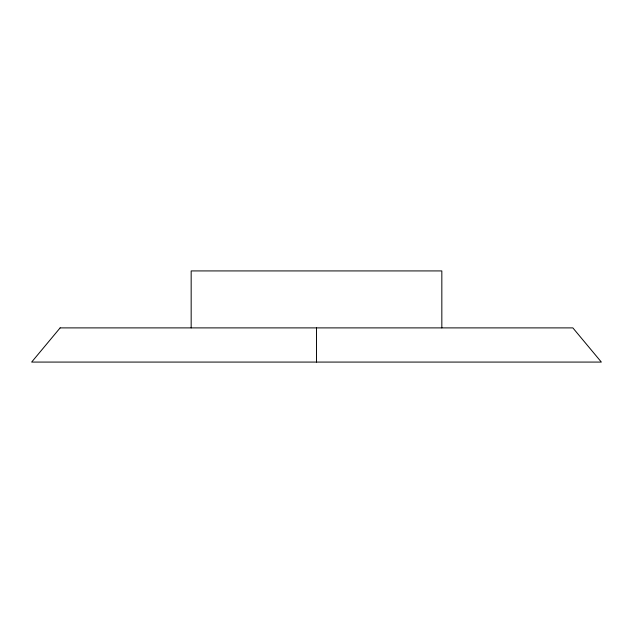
<?xml version="1.0" encoding="UTF-8"?>
<svg xmlns="http://www.w3.org/2000/svg" width="633" height="633" viewBox="0 0 633 633"><rect width="100%" height="100%" fill="white"/><g stroke="black" fill="none" stroke-linecap="round" stroke-linejoin="round"><path stroke-width="0.95" d="M441.834 327.894L441.834 270.924L191.166 270.924L191.166 327.894M316.5 327.894L316.5 362.076M60.135 327.894L31.65 362.076L601.35 362.076L572.865 327.894L60.135 327.894"/></g></svg>
